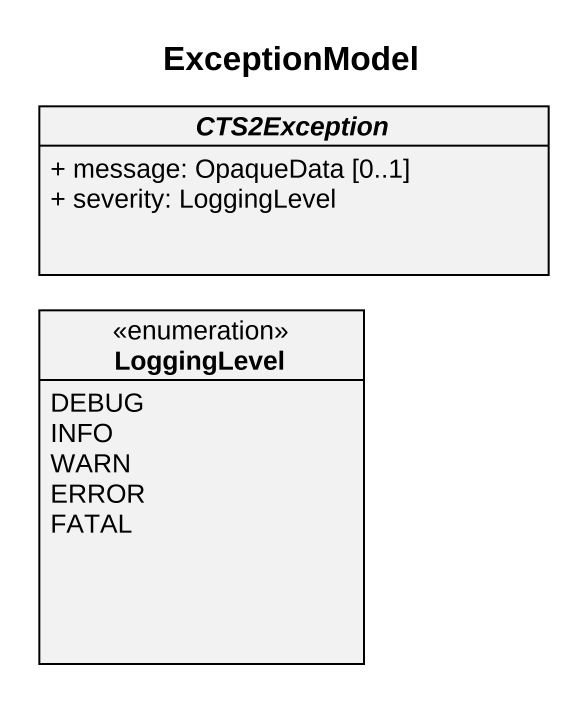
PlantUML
@startuml
title ExceptionModel
hide circle
hide empty members
skinparam classAttributeIconSize 0
abstract class CTS2Exception {
  + message: OpaqueData [0..1]
  + severity: LoggingLevel
}
enum LoggingLevel {
  DEBUG
  INFO
  WARN
  ERROR
  FATAL
}
@enduml
